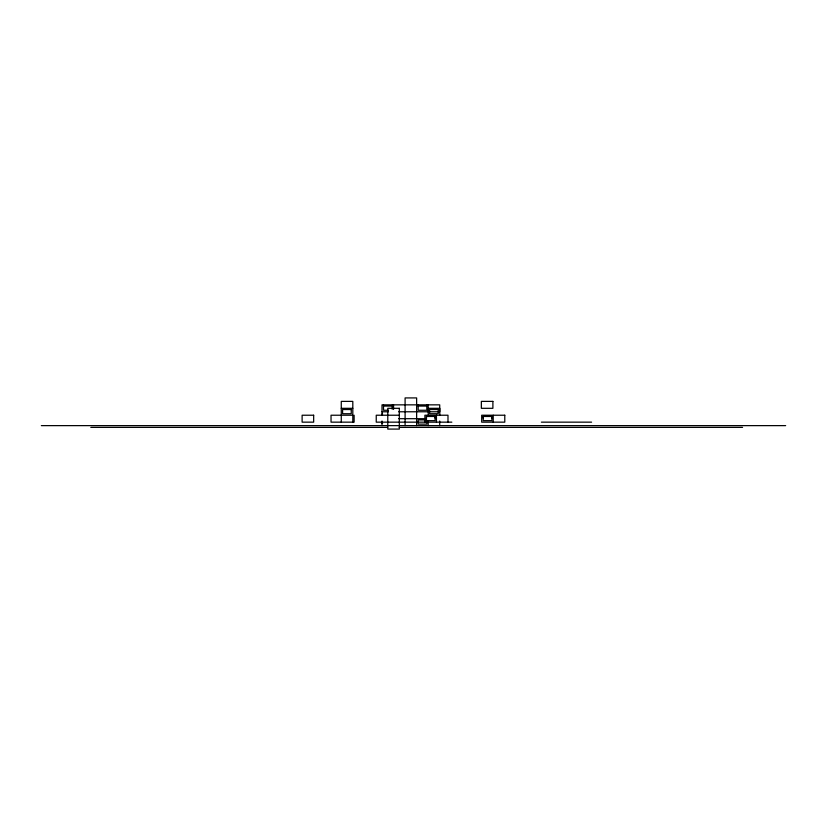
<?xml version="1.0" encoding="UTF-8"?>
<svg xmlns="http://www.w3.org/2000/svg" width="827" height="827" viewBox="0 0 827 827"><rect width="100%" height="100%" fill="white"/><g stroke="black" fill="none" stroke-linecap="round" stroke-linejoin="round"><path stroke-width="1.24" d="M383.552 406.067L392.205 406.067L392.205 409.22M341.272 408.311L352.809 408.311M388.494 410.264L383.552 410.264L383.459 404.848M382.012 411.774L388.421 411.774M398.686 411.774L438.434 411.774M382.012 414.079L382.591 414.079M352.809 415.226L331.038 415.226L331.038 422.152L354.121 422.152L354.121 415.226M399.327 415.226L376.244 415.226L376.244 422.152L451.842 422.152M426.453 418.111L426.36 416.457M435.095 418.111L435.25 416.457M483.237 418.111L483.144 416.457M491.889 418.111L492.044 416.457M398.686 418.689L425.709 418.689M425.595 419.92L418.183 419.92L418.183 424.117L426.825 424.117L426.825 420.974M541.375 422.152L591.584 422.152M382.012 423.31L382.591 423.31M41.35 425.626L785.65 425.626M90.805 427.383L387.646 427.383M399.265 427.383L742.563 427.383M493.233 415.226L493.233 422.152M447.986 422.152L447.986 415.226L424.902 415.226L424.902 422.152M439.809 415.226L439.809 408.311L428.262 408.311L428.262 415.226M439.716 411.774L439.716 404.848L382.012 404.848L382.012 415.226M439.716 421.005L439.716 425.616M436.439 415.226L436.439 422.152M428.179 404.848L428.179 411.774M428.179 421.005L428.179 425.616M426.98 404.848L426.98 406.067M418.09 404.848L418.09 406.067M416.632 425.616L416.632 397.921L405.096 397.921L405.096 425.616M393.549 404.848L393.549 409.458M392.36 404.848L392.36 406.067M382.012 421.005L382.012 425.616M352.809 422.152L352.809 401.384L341.272 401.384L341.272 422.152M492.892 401.384L481.355 401.384L481.355 408.311L492.892 408.311L492.892 401.384M426.825 406.067L418.183 406.067L418.183 410.264L426.825 410.264L426.825 406.067M399.327 408.311L387.78 408.311L387.78 429.079L399.327 429.079L399.327 408.311M351.248 409.53L342.595 409.53L342.595 413.727L351.248 413.727L351.248 409.53M438.238 409.53L429.595 409.53L429.595 413.727L438.238 413.727L438.238 409.53M313.66 415.226L302.124 415.226L302.124 422.152L313.66 422.152L313.66 415.226M504.78 415.226L481.696 415.226L481.696 422.152L504.78 422.152L504.78 415.226M435.095 416.457L426.453 416.457L426.453 420.654L435.095 420.654L435.095 416.457M491.889 416.457L483.237 416.457L483.237 420.654L491.889 420.654L491.889 416.457"/></g></svg>
